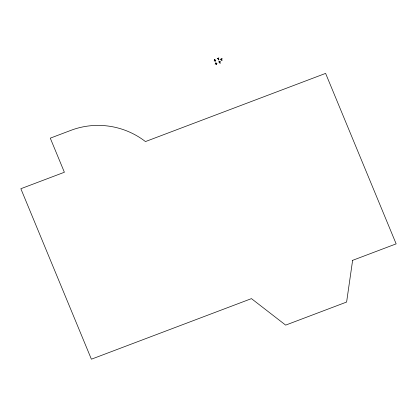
<?xml version="1.0" encoding="UTF-8"?>
<svg xmlns="http://www.w3.org/2000/svg" width="417" height="417" viewBox="0 0 417 417"><rect width="100%" height="100%" fill="white"/><g stroke="black" fill="none" stroke-linecap="round" stroke-linejoin="round"><path stroke-width="0.63" d="M215.985 63.254L217.059 63.389M219.524 62.06L218.461 61.878M214.166 60.971L214.567 60.001M218.862 57.801L218.461 58.771M215.683 63.389L215.115 64.129M220.4 61.137L219.837 61.878M220.223 59.621L221.218 59.219M222.402 58.797L221.406 59.193M217.194 58.432L218.07 58.828M214.953 59.939L215.834 60.34M352.615 260.344L346.61 302.049L285.661 325.114L251.446 298.629L91.391 359.199L20.85 188.724L64.385 172.252L50.28 138.157L71.02 130.307A75.305 72.939 15 0 1 145.45 141.572L325.609 73.392L396.15 243.867L352.615 260.344M214.776 59.506L214.338 59.667L215.047 61.372L215.48 61.21L214.776 59.506M218.299 58.166L217.867 58.333L218.571 60.038L219.008 59.876L218.299 58.166M221.391 58.792L220.958 58.959L221.662 60.663L222.099 60.496L221.391 58.792M215.97 62.868L215.532 63.035L216.241 64.739L216.673 64.572L215.97 62.868M219.665 61.471L219.233 61.633L219.936 63.337L220.374 63.175L219.665 61.471"/></g></svg>
